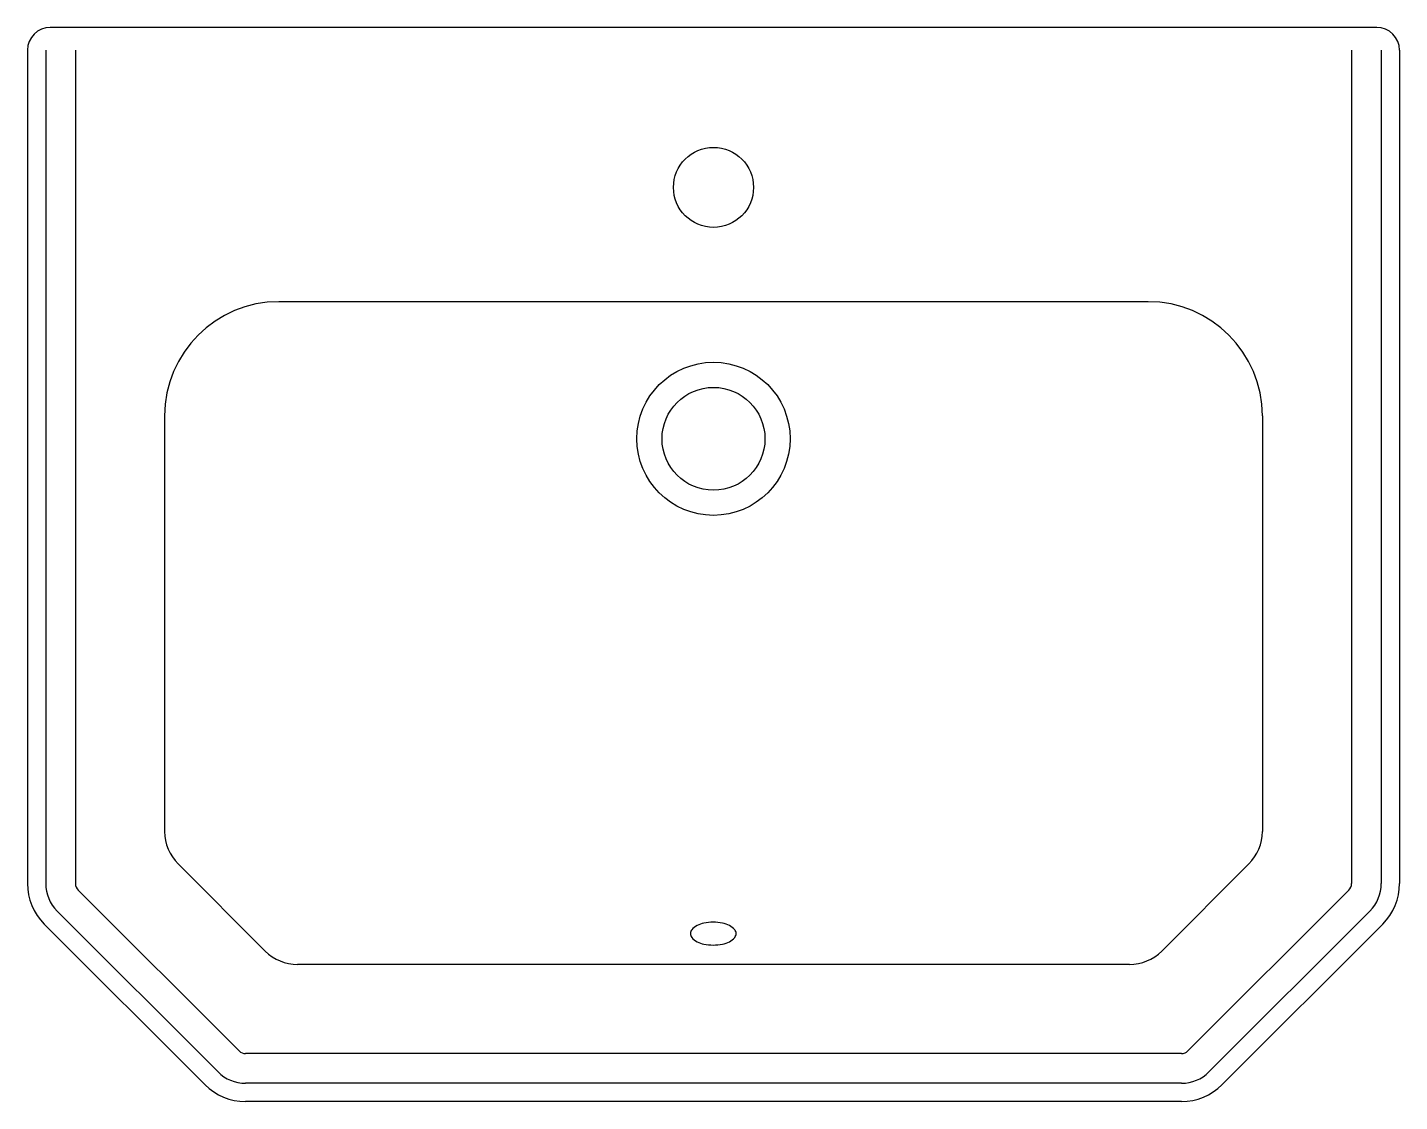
# Model space of a CAD drawing. Extents: x 2285 to 2885, y 1621 to 2091.
import ezdxf

# ---------------------------------------------------------------- set-up
doc = ezdxf.new("R2010")
doc.units = 0
doc.header["$LTSCALE"] = 50
doc.layers.add('FINA', color=6, linetype='CONTINUOUS')
doc.layers.add('GROSSA', color=3, linetype='CONTINUOUS')

msp = doc.modelspace()

# ---------------------------------------------------------------- linework, layer by layer
at = {"layer": 'FINA', "color": 0, "linetype": 'CONTINUOUS'}
for p, q in [((2293.34, 2080.58), (2293.34, 1715.93)), ((2306.34, 2080.58), (2306.34, 1715.93)), ((2864.34, 2080.58), (2864.34, 1715.93)), ((2877.34, 2080.58), (2877.34, 1715.93)), ((2307.51, 1713.1), (2377.87, 1642.75)), ((2863.17, 1713.1), (2792.81, 1642.75)), ((2298.32, 1703.91), (2368.68, 1633.56)), ((2872.36, 1703.91), (2802.01, 1633.56)), ((2789.99, 1641.58), (2380.7, 1641.58)), ((2789.99, 1628.58), (2380.7, 1628.58))]:
    msp.add_line(p, q, dxfattribs=at)
at = {"layer": 'FINA', "color": 0}
msp.add_circle((2585.34, 1910.58), 33.5, dxfattribs=at)
for centre, start, end in [((2310.34, 1715.93), 180, 225), ((2789.99, 1645.58), 270, 315)]:
    msp.add_arc(centre, 17, start, end, dxfattribs=at)
at = {"layer": 'FINA', "color": 0, "linetype": 'CONTINUOUS'}
for centre, radius, start, end in [((2310.34, 1715.93), 4, 180, 225), ((2860.34, 1715.93), 4, 315, 0), ((2860.34, 1715.93), 17, 315, 0), ((2380.7, 1645.58), 4, 225, 270), ((2789.99, 1645.58), 4, 270, 315), ((2380.7, 1645.58), 17, 225, 270)]:
    msp.add_arc(centre, radius, start, end, dxfattribs=at)
at = {"layer": 'GROSSA', "color": 0}
for p, q in [((2875.34, 2090.58), (2295.34, 2090.58)), ((2285.34, 2080.58), (2285.34, 1715.93)), ((2885.34, 2080.58), (2885.34, 1715.93)), ((2775.34, 1970.58), (2395.34, 1970.58)), ((2345.34, 1920.58), (2345.34, 1738.71)), ((2825.34, 1920.58), (2825.34, 1738.71)), ((2351.2, 1724.57), (2389.34, 1686.43)), ((2819.48, 1724.57), (2781.35, 1686.43)), ((2292.66, 1698.25), (2363.02, 1627.9)), ((2878.02, 1698.25), (2807.66, 1627.9)), ((2767.2, 1680.58), (2403.48, 1680.58)), ((2789.99, 1620.58), (2380.7, 1620.58))]:
    msp.add_line(p, q, dxfattribs=at)
msp.add_lwpolyline([(2595.22, 1694.07, 0.174705), (2594.61, 1695.76, 0.104203), (2592.29, 1697.61, 0.064948), (2589.26, 1698.66, 0.051099), (2585.22, 1699.07, 0.051099), (2581.17, 1698.66, 0.064948), (2578.15, 1697.61, 0.104203), (2575.83, 1695.76, 0.174705), (2575.22, 1694.07, 0.174705), (2575.83, 1692.38, 0.104203), (2578.15, 1690.53, 0.064948), (2581.17, 1689.48, 0.051099), (2585.22, 1689.07, 0.051099), (2589.26, 1689.48, 0.064948), (2592.29, 1690.53, 0.104203), (2594.61, 1692.38, 0.174705)], format="xyb", close=True, dxfattribs=at)
for centre, radius in [((2585.34, 2020.58), 17.5), ((2585.34, 1910.58), 22.5)]:
    msp.add_circle(centre, radius, dxfattribs=at)
for centre, radius, start, end in [((2295.34, 2080.58), 10, 90, 180), ((2875.34, 2080.58), 10, 0, 90), ((2395.34, 1920.58), 50, 90, 180), ((2775.34, 1920.58), 50, 0, 90), ((2365.34, 1738.71), 20, 180, 225), ((2805.34, 1738.71), 20, 315, 0), ((2310.34, 1715.93), 25, 180, 225), ((2860.34, 1715.93), 25, 315, 0), ((2403.48, 1700.58), 20, 225, 270), ((2767.2, 1700.58), 20, 270, 315), ((2380.7, 1645.58), 25, 225, 270), ((2789.99, 1645.58), 25, 270, 315)]:
    msp.add_arc(centre, radius, start, end, dxfattribs=at)

doc.saveas('drawing.dxf')
